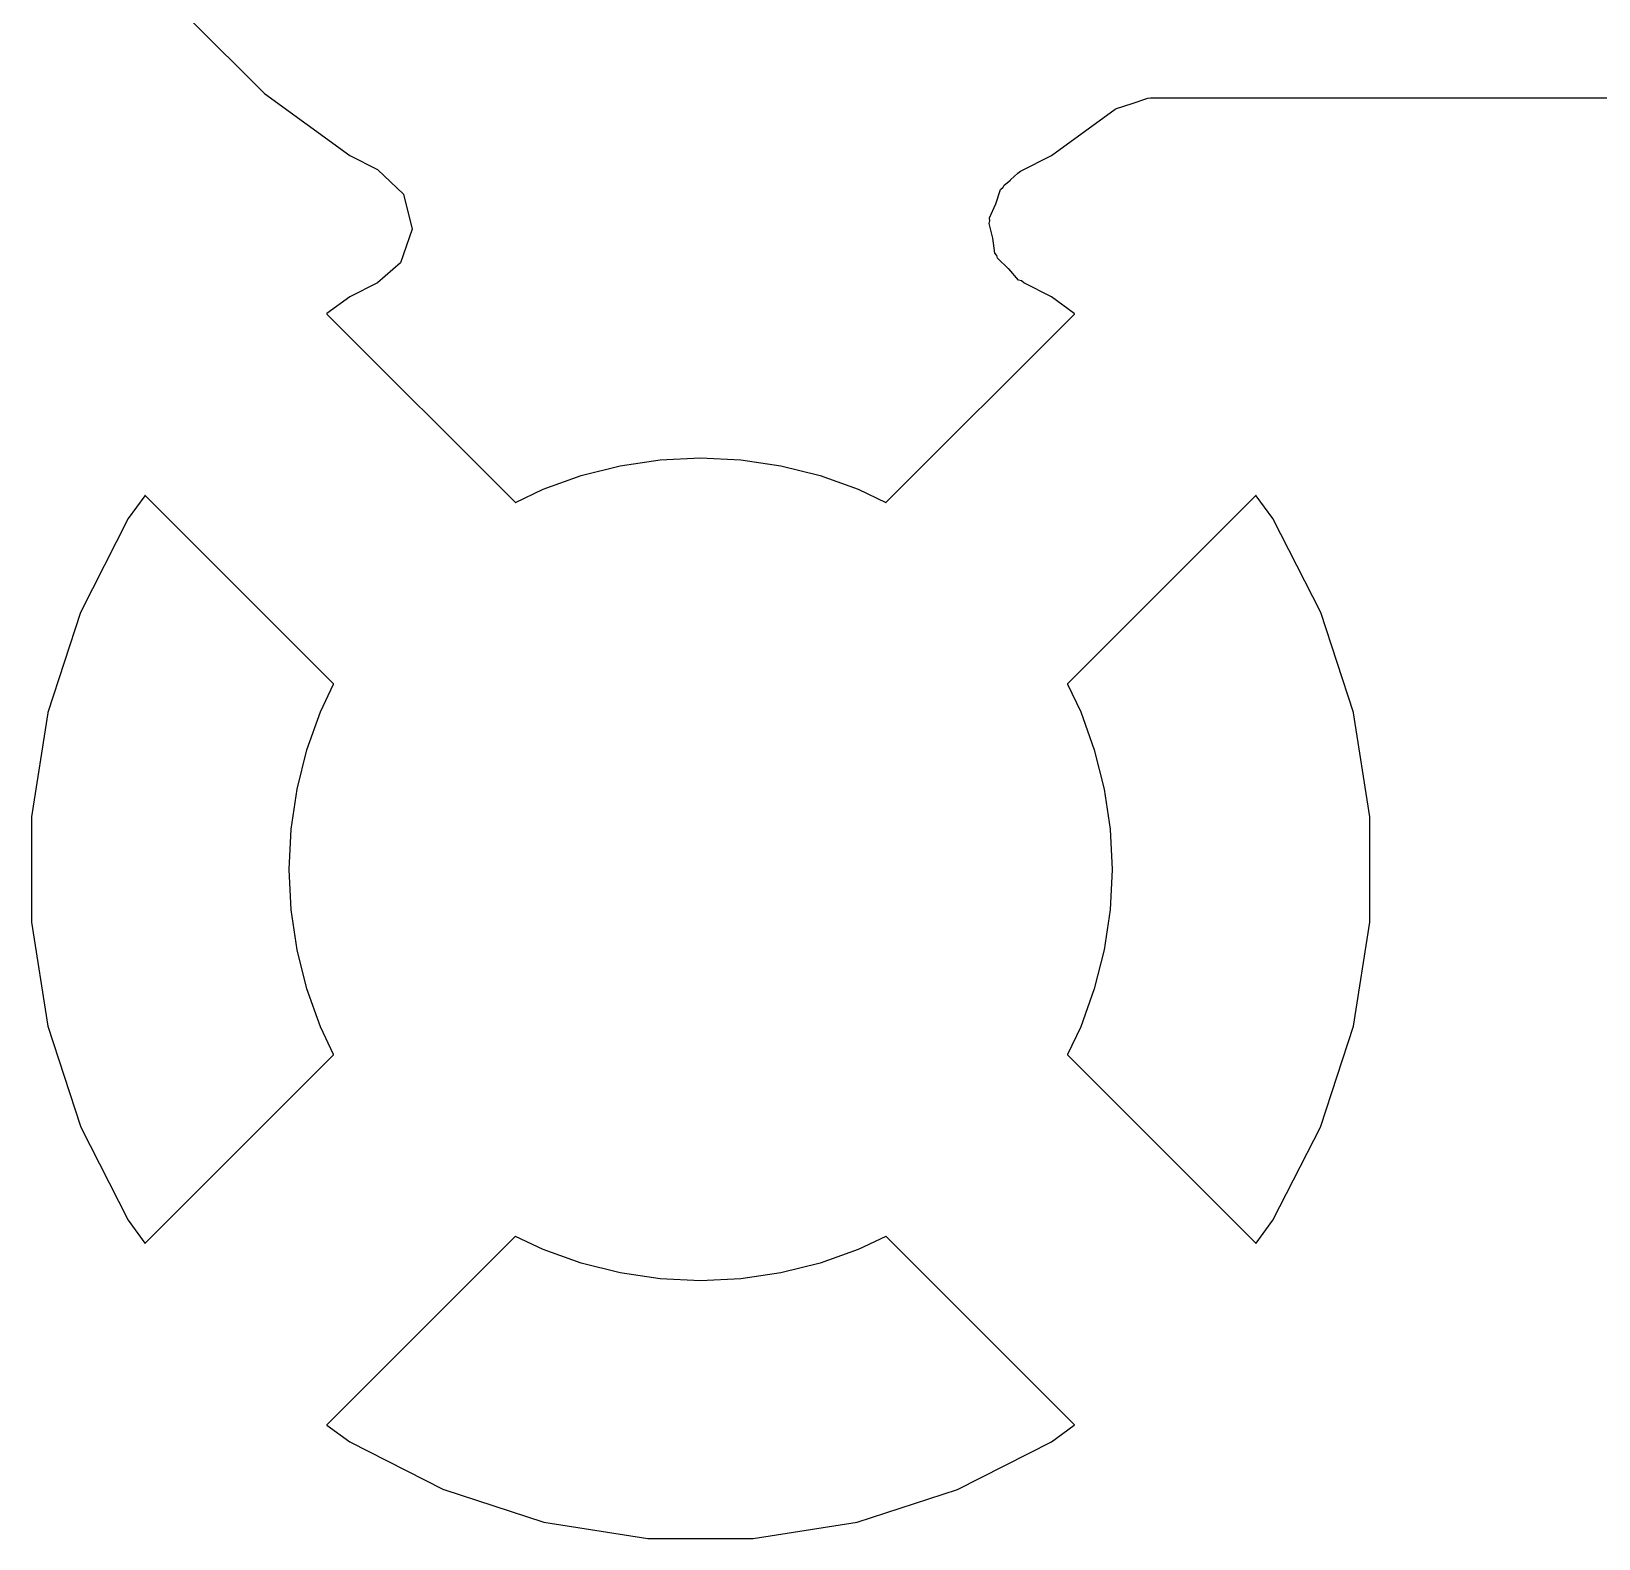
# Model space of a CAD drawing. Header units: metres. Extents: x 85.4 to 154.6, y -104.6 to -40.4.
# Drawn here: x 137.499 to 140.545, y -80.801 to -77.872 of the extents above; entities that cross this region are included whole.
import ezdxf

# ---------------------------------------------------------------- set-up
doc = ezdxf.new("R2010")
doc.units = ezdxf.units.M

msp = doc.modelspace()

# ---------------------------------------------------------------- linework, layer by layer
for points in [[(137.8077, -77.8476), (137.9524, -77.9923), (137.9524, -77.9923), (137.9524, -77.9923), (137.9524, -77.9923), (137.9524, -77.9923), (137.9525, -77.9923), (137.9525, -77.9924), (137.9525, -77.9924), (137.9525, -77.9924), (137.9525, -77.9924), (137.9525, -77.9924), (137.9525, -77.9924), (137.9525, -77.9924), (137.9525, -77.9924), (138.1181, -78.1127), (138.1181, -78.1127), (138.1181, -78.1127), (138.1181, -78.1127), (138.1181, -78.1127), (138.1181, -78.1127), (138.1181, -78.1127), (138.1181, -78.1127), (138.1181, -78.1127), (138.1181, -78.1127), (138.1181, -78.1127), (138.1181, -78.1127), (138.1181, -78.1127), (138.1182, -78.1127), (138.1182, -78.1127), (138.1182, -78.1127), (138.1721, -78.1402), (138.2227, -78.188), (138.2394, -78.2556), (138.217, -78.3214), (138.1721, -78.3603), (138.1184, -78.3877), (138.1184, -78.3877), (138.1184, -78.3877), (138.1184, -78.3877), (138.1184, -78.3877), (138.1184, -78.3877), (138.1184, -78.3877), (138.1184, -78.3877), (138.1184, -78.3877), (138.1184, -78.3877), (138.1184, -78.3877), (138.1184, -78.3877), (138.1184, -78.3877), (138.1184, -78.3877), (138.0738, -78.4201), (138.0738, -78.4201), (138.0738, -78.4201), (138.0738, -78.4201), (138.0738, -78.4201), (138.0738, -78.4201), (138.0737, -78.4201), (138.0737, -78.4201), (138.0737, -78.4202), (138.0737, -78.4202), (138.0737, -78.4202), (138.0737, -78.4202), (138.0737, -78.4202), (138.0737, -78.4202), (138.0737, -78.4202), (138.0737, -78.4202), (138.0737, -78.4202), (138.0737, -78.4202), (138.0737, -78.4202), (138.0737, -78.4202), (138.0737, -78.4202), (138.0737, -78.4202), (138.0737, -78.4202), (138.0737, -78.4202), (138.0737, -78.4203), (138.0737, -78.4203), (138.0736, -78.4203), (138.0736, -78.4203), (138.0736, -78.4203), (138.0736, -78.4203), (138.0736, -78.4203), (138.0736, -78.4203), (138.0736, -78.4203), (138.0736, -78.4203), (138.0736, -78.4203), (138.0736, -78.4203), (138.0736, -78.4203), (138.0736, -78.4203), (138.0736, -78.4203), (138.0736, -78.4204), (138.0736, -78.4204), (138.0736, -78.4204), (138.0736, -78.4204), (138.0736, -78.4204), (138.0736, -78.4204), (138.0736, -78.4204), (138.0736, -78.4204), (138.0736, -78.4204), (138.0736, -78.4204), (138.0736, -78.4204), (138.0736, -78.4204), (138.0736, -78.4205), (138.0736, -78.4205), (138.0736, -78.4205), (138.0736, -78.4205), (138.0736, -78.4205), (138.0736, -78.4205), (138.0736, -78.4205), (138.0736, -78.4205), (138.0736, -78.4205), (138.0736, -78.4205), (138.0736, -78.4205), (138.0736, -78.4205), (138.0736, -78.4205), (138.0736, -78.4205), (138.0736, -78.4205), (138.0736, -78.4205), (138.0736, -78.4206), (138.0736, -78.4206), (138.0736, -78.4206), (138.0736, -78.4206), (138.0736, -78.4206), (138.0736, -78.4206), (138.0736, -78.4206), (138.0736, -78.4206), (138.0736, -78.4206), (138.0736, -78.4206), (138.0736, -78.4206), (138.0736, -78.4206), (138.0736, -78.4207), (138.0736, -78.4207), (138.0736, -78.4207), (138.0736, -78.4207), (138.0736, -78.4207), (138.0736, -78.4207), (138.0736, -78.4207), (138.0736, -78.4207), (138.0736, -78.4207), (138.0736, -78.4207), (138.0736, -78.4207), (138.0736, -78.4207), (138.0736, -78.4207), (138.0736, -78.4208), (138.0736, -78.4208), (138.0736, -78.4208), (138.0736, -78.4208), (138.0736, -78.4208), (138.0737, -78.4208), (138.0737, -78.4208), (138.0737, -78.4208), (138.0737, -78.4208), (138.0737, -78.4208), (138.0737, -78.4208), (138.0737, -78.4208), (138.0737, -78.4208), (138.0737, -78.4208), (138.0737, -78.4209), (138.0737, -78.4209), (138.0737, -78.4209), (138.0737, -78.4209), (138.0737, -78.4209), (138.0737, -78.4209), (138.4396, -78.7867), (138.4396, -78.7868), (138.4396, -78.7868), (138.4396, -78.7868), (138.4396, -78.7868), (138.4396, -78.7868), (138.4396, -78.7868), (138.4396, -78.7868), (138.4396, -78.7868), (138.4396, -78.7868), (138.4396, -78.7868), (138.4397, -78.7868), (138.4397, -78.7868), (138.4397, -78.7868), (138.4397, -78.7868), (138.4397, -78.7868), (138.4397, -78.7868), (138.4397, -78.7868), (138.4397, -78.7868), (138.4397, -78.7868), (138.4397, -78.7868), (138.4397, -78.7868), (138.4397, -78.7868), (138.4397, -78.7868), (138.4397, -78.7869), (138.4397, -78.7869), (138.4398, -78.7869), (138.4398, -78.7869), (138.4398, -78.7869), (138.4398, -78.7869), (138.4398, -78.7869), (138.4398, -78.7869), (138.4398, -78.7869), (138.4398, -78.7869), (138.4398, -78.7869), (138.4398, -78.7869), (138.4398, -78.7869), (138.4398, -78.7869), (138.4398, -78.7869), (138.4399, -78.7869), (138.4399, -78.7869), (138.4399, -78.7869), (138.4399, -78.7869), (138.4399, -78.7869), (138.4399, -78.7869), (138.4399, -78.7869), (138.4399, -78.7869), (138.4399, -78.7869), (138.4399, -78.7869), (138.4399, -78.7869), (138.4399, -78.7869), (138.44, -78.7869), (138.44, -78.7869), (138.44, -78.7869), (138.44, -78.7869), (138.44, -78.7869), (138.44, -78.7869), (138.44, -78.7869), (138.44, -78.7869), (138.44, -78.7869), (138.44, -78.7869), (138.44, -78.7869), (138.44, -78.7869), (138.44, -78.7869), (138.44, -78.7869), (138.4401, -78.7869), (138.4401, -78.7869), (138.4401, -78.7869), (138.4401, -78.7869), (138.4401, -78.7869), (138.4401, -78.7869), (138.4401, -78.7869), (138.4401, -78.7869), (138.4401, -78.7869), (138.4401, -78.7869), (138.4401, -78.7869), (138.4401, -78.7869), (138.4401, -78.7868), (138.4401, -78.7868), (138.4402, -78.7868), (138.494, -78.7614), (138.5679, -78.7349), (138.644, -78.7159), (138.7216, -78.7044), (138.8, -78.7005), (138.8784, -78.7044), (138.956, -78.7159), (139.0321, -78.7349), (139.106, -78.7614), (139.1598, -78.7868), (139.1599, -78.7868), (139.1599, -78.7868), (139.1599, -78.7869), (139.1599, -78.7869), (139.1599, -78.7869), (139.1599, -78.7869), (139.1599, -78.7869), (139.1599, -78.7869), (139.1599, -78.7869), (139.1599, -78.7869), (139.1599, -78.7869), (139.1599, -78.7869), (139.1599, -78.7869), (139.1599, -78.7869), (139.16, -78.7869), (139.16, -78.7869), (139.16, -78.7869), (139.16, -78.7869), (139.16, -78.7869), (139.16, -78.7869), (139.16, -78.7869), (139.16, -78.7869), (139.16, -78.7869), (139.16, -78.7869), (139.16, -78.7869), (139.16, -78.7869), (139.16, -78.7869), (139.16, -78.7869), (139.1601, -78.7869), (139.1601, -78.7869), (139.1601, -78.7869), (139.1601, -78.7869), (139.1601, -78.7869), (139.1601, -78.7869), (139.1601, -78.7869), (139.1601, -78.7869), (139.1601, -78.7869), (139.1601, -78.7869), (139.1601, -78.7869), (139.1601, -78.7869), (139.1602, -78.7869), (139.1602, -78.7869), (139.1602, -78.7869), (139.1602, -78.7869), (139.1602, -78.7869), (139.1602, -78.7869), (139.1602, -78.7869), (139.1602, -78.7869), (139.1602, -78.7869), (139.1602, -78.7869), (139.1602, -78.7869), (139.1602, -78.7869), (139.1602, -78.7869), (139.1603, -78.7869), (139.1603, -78.7869), (139.1603, -78.7868), (139.1603, -78.7868), (139.1603, -78.7868), (139.1603, -78.7868), (139.1603, -78.7868), (139.1603, -78.7868), (139.1603, -78.7868), (139.1603, -78.7868), (139.1603, -78.7868), (139.1603, -78.7868), (139.1603, -78.7868), (139.1603, -78.7868), (139.1603, -78.7868), (139.1604, -78.7868), (139.1604, -78.7868), (139.1604, -78.7868), (139.1604, -78.7868), (139.1604, -78.7868), (139.1604, -78.7868), (139.1604, -78.7868), (139.1604, -78.7868), (139.1604, -78.7868), (139.1604, -78.7868), (139.1604, -78.7867), (139.5263, -78.4209), (139.5263, -78.4209), (139.5263, -78.4209), (139.5263, -78.4209), (139.5263, -78.4209), (139.5263, -78.4209), (139.5263, -78.4208), (139.5263, -78.4208), (139.5263, -78.4208), (139.5263, -78.4208), (139.5263, -78.4208), (139.5263, -78.4208), (139.5263, -78.4208), (139.5263, -78.4208), (139.5263, -78.4208), (139.5264, -78.4208), (139.5264, -78.4208), (139.5264, -78.4208), (139.5264, -78.4208), (139.5264, -78.4208), (139.5264, -78.4207), (139.5264, -78.4207), (139.5264, -78.4207), (139.5264, -78.4207), (139.5264, -78.4207), (139.5264, -78.4207), (139.5264, -78.4207), (139.5264, -78.4207), (139.5264, -78.4207), (139.5264, -78.4207), (139.5264, -78.4207), (139.5264, -78.4207), (139.5264, -78.4207), (139.5264, -78.4206), (139.5264, -78.4206), (139.5264, -78.4206), (139.5264, -78.4206), (139.5264, -78.4206), (139.5264, -78.4206), (139.5264, -78.4206), (139.5264, -78.4206), (139.5264, -78.4206), (139.5264, -78.4206), (139.5264, -78.4206), (139.5264, -78.4206), (139.5264, -78.4205), (139.5264, -78.4205), (139.5264, -78.4205), (139.5264, -78.4205), (139.5264, -78.4205), (139.5264, -78.4205), (139.5264, -78.4205), (139.5264, -78.4205), (139.5264, -78.4205), (139.5264, -78.4205), (139.5264, -78.4205), (139.5264, -78.4205), (139.5264, -78.4205), (139.5264, -78.4205), (139.5264, -78.4204), (139.5264, -78.4204), (139.5264, -78.4204), (139.5264, -78.4204), (139.5264, -78.4204), (139.5264, -78.4204), (139.5264, -78.4204), (139.5264, -78.4204), (139.5264, -78.4204), (139.5264, -78.4204), (139.5264, -78.4204), (139.5264, -78.4204), (139.5264, -78.4203), (139.5264, -78.4203), (139.5264, -78.4203), (139.5264, -78.4203), (139.5264, -78.4203), (139.5264, -78.4203), (139.5264, -78.4203), (139.5264, -78.4203), (139.5264, -78.4203), (139.5264, -78.4203), (139.5264, -78.4203), (139.5264, -78.4203), (139.5263, -78.4203), (139.5263, -78.4202), (139.5263, -78.4202), (139.5263, -78.4202), (139.5263, -78.4202), (139.5263, -78.4202), (139.5263, -78.4202), (139.5263, -78.4202), (139.5263, -78.4202), (139.5263, -78.4202), (139.5263, -78.4202), (139.5263, -78.4202), (139.5263, -78.4202), (139.5263, -78.4202), (139.5263, -78.4202), (139.5263, -78.4202), (139.5263, -78.4202), (139.5263, -78.4202), (139.5263, -78.4202), (139.5263, -78.4202), (139.5263, -78.4201), (139.5262, -78.4201), (139.5262, -78.4201), (139.5262, -78.4201), (139.5262, -78.4201), (139.5262, -78.4201), (139.5262, -78.4201), (139.5262, -78.4201), (139.5262, -78.4201), (139.4817, -78.3877), (139.4816, -78.3877), (139.4816, -78.3877), (139.4816, -78.3877), (139.4816, -78.3877), (139.4816, -78.3877), (139.4816, -78.3877), (139.4816, -78.3877), (139.4816, -78.3877), (139.4816, -78.3877), (139.4816, -78.3877), (139.4816, -78.3877), (139.4816, -78.3877), (139.4816, -78.3877), (139.4816, -78.3877), (139.4279, -78.3604), (139.4238, -78.3564), (139.4237, -78.3564), (139.4237, -78.3564), (139.4237, -78.3564), (139.4237, -78.3564), (139.4237, -78.3564), (139.4237, -78.3564), (139.4237, -78.3564), (139.4237, -78.3564), (139.4237, -78.3564), (139.4237, -78.3564), (139.4237, -78.3564), (139.4237, -78.3564), (139.4237, -78.3564), (139.4237, -78.3564), (139.4237, -78.3564), (139.4237, -78.3564), (139.4236, -78.3563), (139.4236, -78.3563), (139.4236, -78.3563), (139.4236, -78.3563), (139.4236, -78.3563), (139.4236, -78.3563), (139.4236, -78.3563), (139.4236, -78.3563), (139.4236, -78.3563), (139.4236, -78.3563), (139.4236, -78.3563), (139.4236, -78.3563), (139.4236, -78.3563), (139.4236, -78.3563), (139.4235, -78.3563), (139.4181, -78.3548), (139.3987, -78.3327), (139.3987, -78.3327), (139.3987, -78.3327), (139.3987, -78.3327), (139.3987, -78.3327), (139.3986, -78.3327), (139.3986, -78.3327), (139.3986, -78.3327), (139.3773, -78.3125), (139.3759, -78.307), (139.3759, -78.307), (139.3759, -78.307), (139.3759, -78.307), (139.3759, -78.307), (139.3759, -78.307), (139.3759, -78.307), (139.3759, -78.307), (139.3759, -78.307), (139.3759, -78.307), (139.3759, -78.307), (139.3759, -78.307), (139.3759, -78.307), (139.3759, -78.307), (139.3759, -78.3069), (139.3759, -78.3069), (139.3759, -78.3069), (139.3759, -78.3069), (139.3759, -78.3069), (139.3759, -78.3069), (139.3759, -78.3069), (139.3758, -78.3069), (139.3758, -78.3069), (139.3758, -78.3069), (139.3758, -78.3069), (139.3758, -78.3069), (139.3758, -78.3069), (139.3758, -78.3069), (139.3758, -78.3069), (139.3758, -78.3068), (139.3758, -78.3068), (139.3758, -78.3068), (139.3721, -78.3026), (139.3676, -78.2736), (139.3676, -78.2735), (139.3676, -78.2735), (139.3676, -78.2735), (139.3676, -78.2735), (139.3676, -78.2735), (139.3676, -78.2735), (139.3676, -78.2735), (139.3606, -78.245), (139.3624, -78.2396), (139.3624, -78.2396), (139.3624, -78.2396), (139.3624, -78.2396), (139.3624, -78.2396), (139.3624, -78.2396), (139.3624, -78.2396), (139.3624, -78.2396), (139.3624, -78.2396), (139.3624, -78.2396), (139.3624, -78.2396), (139.3624, -78.2396), (139.3624, -78.2396), (139.3624, -78.2396), (139.3624, -78.2395), (139.3624, -78.2395), (139.3624, -78.2395), (139.3624, -78.2395), (139.3624, -78.2395), (139.3624, -78.2395), (139.3624, -78.2395), (139.3624, -78.2395), (139.3624, -78.2395), (139.3624, -78.2395), (139.3624, -78.2395), (139.3624, -78.2395), (139.3624, -78.2394), (139.3624, -78.2394), (139.3624, -78.2394), (139.3624, -78.2394), (139.3624, -78.2394), (139.3624, -78.2394), (139.3615, -78.2338), (139.3735, -78.207), (139.3735, -78.207), (139.3735, -78.207), (139.3735, -78.207), (139.3735, -78.207), (139.3735, -78.207), (139.3735, -78.207), (139.3735, -78.2069), (139.383, -78.1791), (139.3881, -78.1742), (139.3881, -78.1742), (139.3881, -78.1742), (139.3881, -78.1742), (139.3881, -78.1742), (139.3881, -78.1742), (139.3881, -78.1742), (139.3881, -78.1742), (139.3881, -78.1742), (139.3881, -78.1742), (139.3881, -78.1742), (139.3881, -78.1741), (139.3881, -78.1741), (139.3881, -78.1741), (139.3881, -78.1741), (139.3881, -78.1741), (139.3881, -78.1741), (139.3881, -78.1741), (139.3882, -78.1741), (139.3882, -78.1741), (139.3882, -78.1741), (139.3882, -78.1741), (139.3882, -78.1741), (139.3882, -78.1741), (139.3882, -78.1741), (139.3882, -78.1741), (139.3899, -78.1703), (139.4024, -78.1604), (139.4024, -78.1604), (139.4024, -78.1604), (139.4024, -78.1604), (139.4024, -78.1604), (139.4024, -78.1603), (139.4024, -78.1603), (139.4024, -78.1603), (139.4162, -78.147), (139.4218, -78.1433), (139.4818, -78.1127), (139.4818, -78.1127), (139.4818, -78.1127), (139.4819, -78.1127), (139.4819, -78.1127), (139.4819, -78.1127), (139.4819, -78.1127), (139.4819, -78.1127), (139.4819, -78.1127), (139.4819, -78.1127), (139.4819, -78.1127), (139.4819, -78.1127), (139.4819, -78.1127), (139.4819, -78.1127), (139.6056, -78.0228), (139.608, -78.0213), (139.6386, -78.012), (139.6386, -78.012), (139.6386, -78.012), (139.6386, -78.012), (139.6386, -78.012), (139.6386, -78.012), (139.6386, -78.012), (139.6688, -78.0012), (139.6745, -78.001), (139.6746, -78.001), (139.6746, -78.001), (139.6746, -78.001), (139.6746, -78.001), (139.6746, -78.001), (139.6746, -78.001), (139.6746, -78.001), (139.6746, -78.001), (139.6746, -78.001), (139.6746, -78.001), (139.6746, -78.001), (139.6746, -78.001), (139.6746, -78.001), (139.6746, -78.001), (139.6746, -78.001), (139.6747, -78.001), (139.6747, -78.001), (139.6747, -78.001), (139.6747, -78.001), (139.6747, -78.001), (139.6747, -78.001), (139.6747, -78.001), (139.6747, -78.001), (139.6747, -78.001), (139.6747, -78.001), (139.6747, -78.001), (139.6758, -78.001), (141.7368, -78.001)], [(138.0868, -79.1401), (138.0868, -79.1401), (138.0869, -79.1401), (138.0869, -79.1401), (138.0869, -79.1401), (138.0869, -79.1401), (138.0869, -79.1401), (138.0869, -79.1401), (138.0869, -79.1401), (138.0869, -79.1401), (138.0869, -79.1401), (138.0869, -79.1401), (138.0869, -79.1401), (138.0869, -79.1401), (138.0869, -79.14), (138.0869, -79.14), (138.0869, -79.14), (138.0869, -79.14), (138.0869, -79.14), (138.0869, -79.14), (138.0869, -79.14), (138.0869, -79.14), (138.0869, -79.14), (138.0869, -79.14), (138.0869, -79.14), (138.0869, -79.1399), (138.0869, -79.1399), (138.0869, -79.1399), (138.0869, -79.1399), (138.0869, -79.1399), (138.0869, -79.1399), (138.0869, -79.1399), (138.0869, -79.1399), (138.0869, -79.1399), (138.0869, -79.1399), (138.0869, -79.1399), (138.0869, -79.1399), (138.0869, -79.1398), (138.0869, -79.1398), (138.0869, -79.1398), (138.0869, -79.1398), (138.0869, -79.1398), (138.0869, -79.1398), (138.0869, -79.1398), (138.0869, -79.1398), (138.0869, -79.1398), (138.0869, -79.1398), (138.0869, -79.1398), (138.0869, -79.1398), (138.0869, -79.1398), (138.0868, -79.1397), (138.0868, -79.1397), (138.0868, -79.1397), (138.0868, -79.1397), (138.0868, -79.1397), (138.0868, -79.1397), (138.0868, -79.1397), (138.0868, -79.1397), (138.0868, -79.1397), (138.0868, -79.1397), (138.0868, -79.1397), (138.0868, -79.1397), (138.0868, -79.1397), (138.0868, -79.1397), (138.0868, -79.1396), (138.0868, -79.1396), (138.0868, -79.1396), (138.0868, -79.1396), (138.0868, -79.1396), (138.0868, -79.1396), (138.0868, -79.1396), (138.0868, -79.1396), (138.0867, -79.1396), (137.7209, -78.7737), (137.7209, -78.7737), (137.7209, -78.7737), (137.7209, -78.7737), (137.7209, -78.7737), (137.7209, -78.7737), (137.7208, -78.7737), (137.7208, -78.7737), (137.7208, -78.7737), (137.7208, -78.7737), (137.7208, -78.7737), (137.7208, -78.7737), (137.7208, -78.7737), (137.7208, -78.7737), (137.7208, -78.7737), (137.7208, -78.7736), (137.7208, -78.7736), (137.7208, -78.7736), (137.7208, -78.7736), (137.7208, -78.7736), (137.7207, -78.7736), (137.7207, -78.7736), (137.7207, -78.7736), (137.7207, -78.7736), (137.7207, -78.7736), (137.7207, -78.7736), (137.7207, -78.7736), (137.7207, -78.7736), (137.7207, -78.7736), (137.7207, -78.7736), (137.7207, -78.7736), (137.7207, -78.7736), (137.7207, -78.7736), (137.7206, -78.7736), (137.7206, -78.7736), (137.7206, -78.7736), (137.7206, -78.7736), (137.7206, -78.7736), (137.7206, -78.7736), (137.7206, -78.7736), (137.7206, -78.7736), (137.7206, -78.7736), (137.7206, -78.7736), (137.7206, -78.7736), (137.7206, -78.7736), (137.7205, -78.7736), (137.7205, -78.7736), (137.7205, -78.7736), (137.7205, -78.7736), (137.7205, -78.7736), (137.7205, -78.7736), (137.7205, -78.7736), (137.7205, -78.7736), (137.7205, -78.7736), (137.7205, -78.7736), (137.7205, -78.7736), (137.7205, -78.7736), (137.7205, -78.7736), (137.7205, -78.7736), (137.7205, -78.7736), (137.7205, -78.7736), (137.7204, -78.7736), (137.7204, -78.7736), (137.7204, -78.7736), (137.7204, -78.7736), (137.7204, -78.7736), (137.7204, -78.7736), (137.7204, -78.7736), (137.7204, -78.7736), (137.7204, -78.7736), (137.7204, -78.7736), (137.7204, -78.7736), (137.7204, -78.7736), (137.7203, -78.7736), (137.7203, -78.7736), (137.7203, -78.7736), (137.7203, -78.7736), (137.7203, -78.7736), (137.7203, -78.7736), (137.7203, -78.7736), (137.7203, -78.7736), (137.7203, -78.7736), (137.7203, -78.7736), (137.7203, -78.7736), (137.7203, -78.7736), (137.7203, -78.7736), (137.7203, -78.7737), (137.7203, -78.7737), (137.7202, -78.7737), (137.7202, -78.7737), (137.7202, -78.7737), (137.7202, -78.7737), (137.7202, -78.7737), (137.7202, -78.7737), (137.7202, -78.7737), (137.7202, -78.7737), (137.7202, -78.7737), (137.7202, -78.7737), (137.7202, -78.7737), (137.7202, -78.7737), (137.7202, -78.7737), (137.7202, -78.7737), (137.7202, -78.7737), (137.7202, -78.7737), (137.7201, -78.7737), (137.7201, -78.7737), (137.7201, -78.7738), (137.7201, -78.7738), (137.7201, -78.7738), (137.7201, -78.7738), (137.7201, -78.7738), (137.7201, -78.7738), (137.6877, -78.8184), (137.6877, -78.8184), (137.6877, -78.8184), (137.6877, -78.8184), (137.6877, -78.8184), (137.6877, -78.8184), (137.6877, -78.8184), (137.6877, -78.8184), (137.6877, -78.8184), (137.6877, -78.8184), (137.6877, -78.8184), (137.6877, -78.8184), (137.6877, -78.8184), (137.6877, -78.8184), (137.5948, -79.0007), (137.5948, -79.0007), (137.5948, -79.0007), (137.5948, -79.0008), (137.5948, -79.0008), (137.5948, -79.0008), (137.5948, -79.0008), (137.5948, -79.0008), (137.5948, -79.0008), (137.5948, -79.0008), (137.5948, -79.0008), (137.5948, -79.0008), (137.5948, -79.0008), (137.5948, -79.0008), (137.5315, -79.1954), (137.5315, -79.1954), (137.5315, -79.1954), (137.5315, -79.1954), (137.5315, -79.1954), (137.5315, -79.1955), (137.5315, -79.1955), (137.5315, -79.1955), (137.5315, -79.1955), (137.5315, -79.1955), (137.5315, -79.1955), (137.5315, -79.1955), (137.5315, -79.1955), (137.5315, -79.1955), (137.4995, -79.3976), (137.4995, -79.3976), (137.4995, -79.3976), (137.4995, -79.3976), (137.4995, -79.3976), (137.4995, -79.3976), (137.4995, -79.3976), (137.4995, -79.3976), (137.4995, -79.3977), (137.4995, -79.3977), (137.4995, -79.3977), (137.4995, -79.3977), (137.4995, -79.3977), (137.4995, -79.3977), (137.4995, -79.6023), (137.4995, -79.6023), (137.4995, -79.6023), (137.4995, -79.6023), (137.4995, -79.6023), (137.4995, -79.6023), (137.4995, -79.6024), (137.4995, -79.6024), (137.4995, -79.6024), (137.4995, -79.6024), (137.4995, -79.6024), (137.4995, -79.6024), (137.4995, -79.6024), (137.4995, -79.6024), (137.5315, -79.8045), (137.5315, -79.8045), (137.5315, -79.8045), (137.5315, -79.8045), (137.5315, -79.8045), (137.5315, -79.8045), (137.5315, -79.8045), (137.5315, -79.8045), (137.5315, -79.8045), (137.5315, -79.8046), (137.5315, -79.8046), (137.5315, -79.8046), (137.5315, -79.8046), (137.5315, -79.8046), (137.5948, -79.9992), (137.5948, -79.9992), (137.5948, -79.9992), (137.5948, -79.9992), (137.5948, -79.9992), (137.5948, -79.9992), (137.5948, -79.9992), (137.5948, -79.9992), (137.5948, -79.9992), (137.5948, -79.9992), (137.5948, -79.9992), (137.5948, -79.9992), (137.5948, -79.9992), (137.5948, -79.9993), (137.6877, -80.1816), (137.6877, -80.1816), (137.6877, -80.1816), (137.6877, -80.1816), (137.6877, -80.1816), (137.6877, -80.1816), (137.6877, -80.1816), (137.6877, -80.1816), (137.6877, -80.1816), (137.6877, -80.1816), (137.6877, -80.1816), (137.6877, -80.1816), (137.6877, -80.1816), (137.6877, -80.1816), (137.6877, -80.1817), (137.7201, -80.2262), (137.7201, -80.2262), (137.7201, -80.2262), (137.7201, -80.2262), (137.7201, -80.2262), (137.7201, -80.2262), (137.7201, -80.2262), (137.7201, -80.2262), (137.7201, -80.2263), (137.7202, -80.2263), (137.7202, -80.2263), (137.7202, -80.2263), (137.7202, -80.2263), (137.7202, -80.2263), (137.7202, -80.2263), (137.7202, -80.2263), (137.7202, -80.2263), (137.7202, -80.2263), (137.7202, -80.2263), (137.7202, -80.2263), (137.7202, -80.2263), (137.7202, -80.2263), (137.7202, -80.2263), (137.7202, -80.2263), (137.7202, -80.2263), (137.7202, -80.2263), (137.7202, -80.2263), (137.7202, -80.2263), (137.7203, -80.2263), (137.7203, -80.2264), (137.7203, -80.2264), (137.7203, -80.2264), (137.7203, -80.2264), (137.7203, -80.2264), (137.7203, -80.2264), (137.7203, -80.2264), (137.7203, -80.2264), (137.7203, -80.2264), (137.7203, -80.2264), (137.7203, -80.2264), (137.7203, -80.2264), (137.7204, -80.2264), (137.7204, -80.2264), (137.7204, -80.2264), (137.7204, -80.2264), (137.7204, -80.2264), (137.7204, -80.2264), (137.7204, -80.2264), (137.7204, -80.2264), (137.7204, -80.2264), (137.7204, -80.2264), (137.7204, -80.2264), (137.7204, -80.2264), (137.7205, -80.2264), (137.7205, -80.2264), (137.7205, -80.2264), (137.7205, -80.2264), (137.7205, -80.2264), (137.7205, -80.2264), (137.7205, -80.2264), (137.7205, -80.2264), (137.7205, -80.2264), (137.7205, -80.2264), (137.7205, -80.2264), (137.7205, -80.2264), (137.7205, -80.2264), (137.7205, -80.2264), (137.7206, -80.2264), (137.7206, -80.2264), (137.7206, -80.2264), (137.7206, -80.2264), (137.7206, -80.2264), (137.7206, -80.2264), (137.7206, -80.2264), (137.7206, -80.2264), (137.7206, -80.2264), (137.7206, -80.2264), (137.7206, -80.2264), (137.7206, -80.2264), (137.7207, -80.2264), (137.7207, -80.2264), (137.7207, -80.2264), (137.7207, -80.2264), (137.7207, -80.2264), (137.7207, -80.2264), (137.7207, -80.2264), (137.7207, -80.2264), (137.7207, -80.2264), (137.7207, -80.2264), (137.7207, -80.2264), (137.7207, -80.2264), (137.7207, -80.2264), (137.7208, -80.2264), (137.7208, -80.2264), (137.7208, -80.2264), (137.7208, -80.2264), (137.7208, -80.2264), (137.7208, -80.2263), (137.7208, -80.2263), (137.7208, -80.2263), (137.7208, -80.2263), (137.7208, -80.2263), (137.7208, -80.2263), (137.7208, -80.2263), (137.7208, -80.2263), (137.7208, -80.2263), (137.7209, -80.2263), (137.7209, -80.2263), (137.7209, -80.2263), (137.7209, -80.2263), (137.7209, -80.2263), (137.7209, -80.2263), (138.0867, -79.8604), (138.0868, -79.8604), (138.0868, -79.8604), (138.0868, -79.8604), (138.0868, -79.8604), (138.0868, -79.8604), (138.0868, -79.8604), (138.0868, -79.8604), (138.0868, -79.8604), (138.0868, -79.8603), (138.0868, -79.8603), (138.0868, -79.8603), (138.0868, -79.8603), (138.0868, -79.8603), (138.0868, -79.8603), (138.0868, -79.8603), (138.0868, -79.8603), (138.0868, -79.8603), (138.0868, -79.8603), (138.0868, -79.8603), (138.0868, -79.8603), (138.0868, -79.8603), (138.0868, -79.8603), (138.0869, -79.8602), (138.0869, -79.8602), (138.0869, -79.8602), (138.0869, -79.8602), (138.0869, -79.8602), (138.0869, -79.8602), (138.0869, -79.8602), (138.0869, -79.8602), (138.0869, -79.8602), (138.0869, -79.8602), (138.0869, -79.8602), (138.0869, -79.8602), (138.0869, -79.8602), (138.0869, -79.8601), (138.0869, -79.8601), (138.0869, -79.8601), (138.0869, -79.8601), (138.0869, -79.8601), (138.0869, -79.8601), (138.0869, -79.8601), (138.0869, -79.8601), (138.0869, -79.8601), (138.0869, -79.8601), (138.0869, -79.8601), (138.0869, -79.8601), (138.0869, -79.86), (138.0869, -79.86), (138.0869, -79.86), (138.0869, -79.86), (138.0869, -79.86), (138.0869, -79.86), (138.0869, -79.86), (138.0869, -79.86), (138.0869, -79.86), (138.0869, -79.86), (138.0869, -79.86), (138.0869, -79.8599), (138.0869, -79.8599), (138.0869, -79.8599), (138.0869, -79.8599), (138.0869, -79.8599), (138.0869, -79.8599), (138.0869, -79.8599), (138.0869, -79.8599), (138.0869, -79.8599), (138.0869, -79.8599), (138.0869, -79.8599), (138.0869, -79.8599), (138.0868, -79.8599), (138.0868, -79.8599), (138.0868, -79.8598), (138.0614, -79.806), (138.0349, -79.7321), (138.0159, -79.656), (138.0044, -79.5784), (138.0005, -79.5), (138.0044, -79.4216), (138.0159, -79.344), (138.0349, -79.2679), (138.0614, -79.194), (138.0868, -79.1402), (138.0868, -79.1401)], [(139.5131, -79.8599), (139.5131, -79.8599), (139.5131, -79.8599), (139.5131, -79.8599), (139.5131, -79.8599), (139.5131, -79.8599), (139.5131, -79.8599), (139.5131, -79.8599), (139.5131, -79.8599), (139.5131, -79.8599), (139.5131, -79.8599), (139.5131, -79.8599), (139.5131, -79.8599), (139.5131, -79.8599), (139.5131, -79.86), (139.5131, -79.86), (139.5131, -79.86), (139.5131, -79.86), (139.5131, -79.86), (139.5131, -79.86), (139.5131, -79.86), (139.5131, -79.86), (139.5131, -79.86), (139.5131, -79.86), (139.5131, -79.86), (139.5131, -79.8601), (139.5131, -79.8601), (139.5131, -79.8601), (139.5131, -79.8601), (139.5131, -79.8601), (139.5131, -79.8601), (139.5131, -79.8601), (139.5131, -79.8601), (139.5131, -79.8601), (139.5131, -79.8601), (139.5131, -79.8601), (139.5131, -79.8601), (139.5131, -79.8602), (139.5131, -79.8602), (139.5131, -79.8602), (139.5131, -79.8602), (139.5131, -79.8602), (139.5131, -79.8602), (139.5131, -79.8602), (139.5131, -79.8602), (139.5131, -79.8602), (139.5131, -79.8602), (139.5131, -79.8602), (139.5131, -79.8602), (139.5131, -79.8602), (139.5132, -79.8603), (139.5132, -79.8603), (139.5132, -79.8603), (139.5132, -79.8603), (139.5132, -79.8603), (139.5132, -79.8603), (139.5132, -79.8603), (139.5132, -79.8603), (139.5132, -79.8603), (139.5132, -79.8603), (139.5132, -79.8603), (139.5132, -79.8603), (139.5132, -79.8603), (139.5132, -79.8603), (139.5132, -79.8604), (139.5132, -79.8604), (139.5132, -79.8604), (139.5132, -79.8604), (139.5132, -79.8604), (139.5132, -79.8604), (139.5132, -79.8604), (139.5132, -79.8604), (139.5133, -79.8604), (139.8791, -80.2263), (139.8791, -80.2263), (139.8791, -80.2263), (139.8791, -80.2263), (139.8791, -80.2263), (139.8791, -80.2263), (139.8792, -80.2263), (139.8792, -80.2263), (139.8792, -80.2263), (139.8792, -80.2263), (139.8792, -80.2263), (139.8792, -80.2263), (139.8792, -80.2263), (139.8792, -80.2263), (139.8792, -80.2263), (139.8792, -80.2263), (139.8792, -80.2263), (139.8792, -80.2264), (139.8792, -80.2264), (139.8792, -80.2264), (139.8792, -80.2264), (139.8793, -80.2264), (139.8793, -80.2264), (139.8793, -80.2264), (139.8793, -80.2264), (139.8793, -80.2264), (139.8793, -80.2264), (139.8793, -80.2264), (139.8793, -80.2264), (139.8793, -80.2264), (139.8793, -80.2264), (139.8793, -80.2264), (139.8793, -80.2264), (139.8793, -80.2264), (139.8793, -80.2264), (139.8794, -80.2264), (139.8794, -80.2264), (139.8794, -80.2264), (139.8794, -80.2264), (139.8794, -80.2264), (139.8794, -80.2264), (139.8794, -80.2264), (139.8794, -80.2264), (139.8794, -80.2264), (139.8794, -80.2264), (139.8794, -80.2264), (139.8794, -80.2264), (139.8795, -80.2264), (139.8795, -80.2264), (139.8795, -80.2264), (139.8795, -80.2264), (139.8795, -80.2264), (139.8795, -80.2264), (139.8795, -80.2264), (139.8795, -80.2264), (139.8795, -80.2264), (139.8795, -80.2264), (139.8795, -80.2264), (139.8795, -80.2264), (139.8795, -80.2264), (139.8796, -80.2264), (139.8796, -80.2264), (139.8796, -80.2264), (139.8796, -80.2264), (139.8796, -80.2264), (139.8796, -80.2264), (139.8796, -80.2264), (139.8796, -80.2264), (139.8796, -80.2264), (139.8796, -80.2264), (139.8796, -80.2264), (139.8796, -80.2264), (139.8797, -80.2264), (139.8797, -80.2264), (139.8797, -80.2264), (139.8797, -80.2264), (139.8797, -80.2264), (139.8797, -80.2264), (139.8797, -80.2264), (139.8797, -80.2264), (139.8797, -80.2264), (139.8797, -80.2264), (139.8797, -80.2264), (139.8797, -80.2264), (139.8797, -80.2263), (139.8797, -80.2263), (139.8797, -80.2263), (139.8798, -80.2263), (139.8798, -80.2263), (139.8798, -80.2263), (139.8798, -80.2263), (139.8798, -80.2263), (139.8798, -80.2263), (139.8798, -80.2263), (139.8798, -80.2263), (139.8798, -80.2263), (139.8798, -80.2263), (139.8798, -80.2263), (139.8798, -80.2263), (139.8798, -80.2263), (139.8798, -80.2263), (139.8798, -80.2263), (139.8798, -80.2263), (139.8798, -80.2263), (139.8799, -80.2262), (139.8799, -80.2262), (139.8799, -80.2262), (139.8799, -80.2262), (139.8799, -80.2262), (139.8799, -80.2262), (139.9123, -80.1816), (139.9123, -80.1816), (139.9123, -80.1816), (139.9123, -80.1816), (139.9123, -80.1816), (139.9123, -80.1816), (139.9123, -80.1816), (139.9123, -80.1816), (139.9123, -80.1816), (139.9123, -80.1816), (139.9123, -80.1816), (139.9123, -80.1816), (139.9123, -80.1816), (139.9123, -80.1816), (140.0052, -79.9993), (140.0052, -79.9992), (140.0052, -79.9992), (140.0052, -79.9992), (140.0052, -79.9992), (140.0052, -79.9992), (140.0052, -79.9992), (140.0052, -79.9992), (140.0052, -79.9992), (140.0052, -79.9992), (140.0052, -79.9992), (140.0052, -79.9992), (140.0052, -79.9992), (140.0052, -79.9992), (140.0685, -79.8046), (140.0685, -79.8046), (140.0685, -79.8046), (140.0685, -79.8046), (140.0685, -79.8046), (140.0685, -79.8045), (140.0685, -79.8045), (140.0685, -79.8045), (140.0685, -79.8045), (140.0685, -79.8045), (140.0685, -79.8045), (140.0685, -79.8045), (140.0685, -79.8045), (140.0685, -79.8045), (140.1005, -79.6024), (140.1005, -79.6024), (140.1005, -79.6024), (140.1005, -79.6024), (140.1005, -79.6024), (140.1005, -79.6024), (140.1005, -79.6024), (140.1005, -79.6024), (140.1005, -79.6023), (140.1005, -79.6023), (140.1005, -79.6023), (140.1005, -79.6023), (140.1005, -79.6023), (140.1005, -79.6023), (140.1005, -79.3977), (140.1005, -79.3977), (140.1005, -79.3977), (140.1005, -79.3977), (140.1005, -79.3977), (140.1005, -79.3977), (140.1005, -79.3976), (140.1005, -79.3976), (140.1005, -79.3976), (140.1005, -79.3976), (140.1005, -79.3976), (140.1005, -79.3976), (140.1005, -79.3976), (140.1005, -79.3976), (140.0685, -79.1955), (140.0685, -79.1955), (140.0685, -79.1955), (140.0685, -79.1955), (140.0685, -79.1955), (140.0685, -79.1955), (140.0685, -79.1955), (140.0685, -79.1955), (140.0685, -79.1955), (140.0685, -79.1954), (140.0685, -79.1954), (140.0685, -79.1954), (140.0685, -79.1954), (140.0685, -79.1954), (140.0052, -79.0008), (140.0052, -79.0008), (140.0052, -79.0008), (140.0052, -79.0008), (140.0052, -79.0008), (140.0052, -79.0008), (140.0052, -79.0008), (140.0052, -79.0008), (140.0052, -79.0008), (140.0052, -79.0008), (140.0052, -79.0008), (140.0052, -79.0007), (140.0052, -79.0007), (140.0052, -79.0007), (139.9123, -78.8184), (139.9123, -78.8184), (139.9123, -78.8184), (139.9123, -78.8184), (139.9123, -78.8184), (139.9123, -78.8184), (139.9123, -78.8184), (139.9123, -78.8184), (139.9123, -78.8184), (139.9123, -78.8184), (139.9123, -78.8184), (139.9123, -78.8184), (139.9123, -78.8184), (139.9123, -78.8184), (139.8799, -78.7738), (139.8799, -78.7738), (139.8799, -78.7738), (139.8799, -78.7738), (139.8799, -78.7738), (139.8799, -78.7738), (139.8799, -78.7737), (139.8798, -78.7737), (139.8798, -78.7737), (139.8798, -78.7737), (139.8798, -78.7737), (139.8798, -78.7737), (139.8798, -78.7737), (139.8798, -78.7737), (139.8798, -78.7737), (139.8798, -78.7737), (139.8798, -78.7737), (139.8798, -78.7737), (139.8798, -78.7737), (139.8798, -78.7737), (139.8798, -78.7737), (139.8798, -78.7737), (139.8798, -78.7737), (139.8798, -78.7737), (139.8797, -78.7737), (139.8797, -78.7736), (139.8797, -78.7736), (139.8797, -78.7736), (139.8797, -78.7736), (139.8797, -78.7736), (139.8797, -78.7736), (139.8797, -78.7736), (139.8797, -78.7736), (139.8797, -78.7736), (139.8797, -78.7736), (139.8797, -78.7736), (139.8797, -78.7736), (139.8796, -78.7736), (139.8796, -78.7736), (139.8796, -78.7736), (139.8796, -78.7736), (139.8796, -78.7736), (139.8796, -78.7736), (139.8796, -78.7736), (139.8796, -78.7736), (139.8796, -78.7736), (139.8796, -78.7736), (139.8796, -78.7736), (139.8796, -78.7736), (139.8795, -78.7736), (139.8795, -78.7736), (139.8795, -78.7736), (139.8795, -78.7736), (139.8795, -78.7736), (139.8795, -78.7736), (139.8795, -78.7736), (139.8795, -78.7736), (139.8795, -78.7736), (139.8795, -78.7736), (139.8795, -78.7736), (139.8795, -78.7736), (139.8794, -78.7736), (139.8794, -78.7736), (139.8794, -78.7736), (139.8794, -78.7736), (139.8794, -78.7736), (139.8794, -78.7736), (139.8794, -78.7736), (139.8794, -78.7736), (139.8794, -78.7736), (139.8794, -78.7736), (139.8794, -78.7736), (139.8794, -78.7736), (139.8794, -78.7736), (139.8794, -78.7736), (139.8793, -78.7736), (139.8793, -78.7736), (139.8793, -78.7736), (139.8793, -78.7736), (139.8793, -78.7736), (139.8793, -78.7736), (139.8793, -78.7736), (139.8793, -78.7736), (139.8793, -78.7736), (139.8793, -78.7736), (139.8793, -78.7736), (139.8793, -78.7736), (139.8792, -78.7736), (139.8792, -78.7736), (139.8792, -78.7736), (139.8792, -78.7736), (139.8792, -78.7736), (139.8792, -78.7736), (139.8792, -78.7737), (139.8792, -78.7737), (139.8792, -78.7737), (139.8792, -78.7737), (139.8792, -78.7737), (139.8792, -78.7737), (139.8792, -78.7737), (139.8792, -78.7737), (139.8792, -78.7737), (139.8791, -78.7737), (139.8791, -78.7737), (139.8791, -78.7737), (139.8791, -78.7737), (139.8791, -78.7737), (139.8791, -78.7737), (139.5133, -79.1396), (139.5132, -79.1396), (139.5132, -79.1396), (139.5132, -79.1396), (139.5132, -79.1396), (139.5132, -79.1396), (139.5132, -79.1396), (139.5132, -79.1396), (139.5132, -79.1396), (139.5132, -79.1396), (139.5132, -79.1396), (139.5132, -79.1397), (139.5132, -79.1397), (139.5132, -79.1397), (139.5132, -79.1397), (139.5132, -79.1397), (139.5132, -79.1397), (139.5132, -79.1397), (139.5132, -79.1397), (139.5132, -79.1397), (139.5132, -79.1397), (139.5132, -79.1397), (139.5132, -79.1397), (139.5131, -79.1397), (139.5131, -79.1398), (139.5131, -79.1398), (139.5131, -79.1398), (139.5131, -79.1398), (139.5131, -79.1398), (139.5131, -79.1398), (139.5131, -79.1398), (139.5131, -79.1398), (139.5131, -79.1398), (139.5131, -79.1398), (139.5131, -79.1398), (139.5131, -79.1398), (139.5131, -79.1399), (139.5131, -79.1399), (139.5131, -79.1399), (139.5131, -79.1399), (139.5131, -79.1399), (139.5131, -79.1399), (139.5131, -79.1399), (139.5131, -79.1399), (139.5131, -79.1399), (139.5131, -79.1399), (139.5131, -79.1399), (139.5131, -79.1399), (139.5131, -79.14), (139.5131, -79.14), (139.5131, -79.14), (139.5131, -79.14), (139.5131, -79.14), (139.5131, -79.14), (139.5131, -79.14), (139.5131, -79.14), (139.5131, -79.14), (139.5131, -79.14), (139.5131, -79.14), (139.5131, -79.14), (139.5131, -79.1401), (139.5131, -79.1401), (139.5131, -79.1401), (139.5131, -79.1401), (139.5131, -79.1401), (139.5131, -79.1401), (139.5131, -79.1401), (139.5131, -79.1401), (139.5131, -79.1401), (139.5131, -79.1401), (139.5131, -79.1401), (139.5131, -79.1401), (139.5131, -79.1401), (139.5132, -79.1402), (139.5386, -79.194), (139.5651, -79.2679), (139.5841, -79.344), (139.5956, -79.4216), (139.5995, -79.5), (139.5956, -79.5784), (139.5841, -79.656), (139.5651, -79.7321), (139.5386, -79.806), (139.5132, -79.8598), (139.5131, -79.8599)], [(138.4401, -80.2132), (138.4401, -80.2132), (138.4401, -80.2131), (138.4401, -80.2131), (138.4401, -80.2131), (138.4401, -80.2131), (138.4401, -80.2131), (138.4401, -80.2131), (138.4401, -80.2131), (138.4401, -80.2131), (138.4401, -80.2131), (138.4401, -80.2131), (138.4401, -80.2131), (138.4401, -80.2131), (138.44, -80.2131), (138.44, -80.2131), (138.44, -80.2131), (138.44, -80.2131), (138.44, -80.2131), (138.44, -80.2131), (138.44, -80.2131), (138.44, -80.2131), (138.44, -80.2131), (138.44, -80.2131), (138.44, -80.2131), (138.44, -80.2131), (138.44, -80.2131), (138.44, -80.2131), (138.4399, -80.2131), (138.4399, -80.2131), (138.4399, -80.2131), (138.4399, -80.2131), (138.4399, -80.2131), (138.4399, -80.2131), (138.4399, -80.2131), (138.4399, -80.2131), (138.4399, -80.2131), (138.4399, -80.2131), (138.4399, -80.2131), (138.4399, -80.2131), (138.4398, -80.2131), (138.4398, -80.2131), (138.4398, -80.2131), (138.4398, -80.2131), (138.4398, -80.2131), (138.4398, -80.2131), (138.4398, -80.2131), (138.4398, -80.2131), (138.4398, -80.2131), (138.4398, -80.2131), (138.4398, -80.2131), (138.4398, -80.2131), (138.4398, -80.2131), (138.4397, -80.2131), (138.4397, -80.2131), (138.4397, -80.2132), (138.4397, -80.2132), (138.4397, -80.2132), (138.4397, -80.2132), (138.4397, -80.2132), (138.4397, -80.2132), (138.4397, -80.2132), (138.4397, -80.2132), (138.4397, -80.2132), (138.4397, -80.2132), (138.4397, -80.2132), (138.4397, -80.2132), (138.4397, -80.2132), (138.4396, -80.2132), (138.4396, -80.2132), (138.4396, -80.2132), (138.4396, -80.2132), (138.4396, -80.2132), (138.4396, -80.2132), (138.4396, -80.2132), (138.4396, -80.2132), (138.4396, -80.2132), (138.4396, -80.2132), (138.4396, -80.2133), (138.0737, -80.5791), (138.0737, -80.5791), (138.0737, -80.5791), (138.0737, -80.5791), (138.0737, -80.5791), (138.0737, -80.5791), (138.0737, -80.5792), (138.0737, -80.5792), (138.0737, -80.5792), (138.0737, -80.5792), (138.0737, -80.5792), (138.0737, -80.5792), (138.0737, -80.5792), (138.0737, -80.5792), (138.0737, -80.5792), (138.0736, -80.5792), (138.0736, -80.5792), (138.0736, -80.5792), (138.0736, -80.5792), (138.0736, -80.5792), (138.0736, -80.5792), (138.0736, -80.5793), (138.0736, -80.5793), (138.0736, -80.5793), (138.0736, -80.5793), (138.0736, -80.5793), (138.0736, -80.5793), (138.0736, -80.5793), (138.0736, -80.5793), (138.0736, -80.5793), (138.0736, -80.5793), (138.0736, -80.5793), (138.0736, -80.5793), (138.0736, -80.5793), (138.0736, -80.5793), (138.0736, -80.5794), (138.0736, -80.5794), (138.0736, -80.5794), (138.0736, -80.5794), (138.0736, -80.5794), (138.0736, -80.5794), (138.0736, -80.5794), (138.0736, -80.5794), (138.0736, -80.5794), (138.0736, -80.5794), (138.0736, -80.5794), (138.0736, -80.5794), (138.0736, -80.5795), (138.0736, -80.5795), (138.0736, -80.5795), (138.0736, -80.5795), (138.0736, -80.5795), (138.0736, -80.5795), (138.0736, -80.5795), (138.0736, -80.5795), (138.0736, -80.5795), (138.0736, -80.5795), (138.0736, -80.5795), (138.0736, -80.5795), (138.0736, -80.5795), (138.0736, -80.5796), (138.0736, -80.5796), (138.0736, -80.5796), (138.0736, -80.5796), (138.0736, -80.5796), (138.0736, -80.5796), (138.0736, -80.5796), (138.0736, -80.5796), (138.0736, -80.5796), (138.0736, -80.5796), (138.0736, -80.5796), (138.0736, -80.5796), (138.0736, -80.5797), (138.0736, -80.5797), (138.0736, -80.5797), (138.0736, -80.5797), (138.0736, -80.5797), (138.0736, -80.5797), (138.0736, -80.5797), (138.0736, -80.5797), (138.0736, -80.5797), (138.0736, -80.5797), (138.0736, -80.5797), (138.0736, -80.5797), (138.0737, -80.5797), (138.0737, -80.5797), (138.0737, -80.5797), (138.0737, -80.5798), (138.0737, -80.5798), (138.0737, -80.5798), (138.0737, -80.5798), (138.0737, -80.5798), (138.0737, -80.5798), (138.0737, -80.5798), (138.0737, -80.5798), (138.0737, -80.5798), (138.0737, -80.5798), (138.0737, -80.5798), (138.0737, -80.5798), (138.0737, -80.5798), (138.0737, -80.5798), (138.0737, -80.5798), (138.0737, -80.5798), (138.0737, -80.5798), (138.0738, -80.5799), (138.0738, -80.5799), (138.0738, -80.5799), (138.0738, -80.5799), (138.0738, -80.5799), (138.0738, -80.5799), (138.1184, -80.6123), (138.1184, -80.6123), (138.1184, -80.6123), (138.1184, -80.6123), (138.1184, -80.6123), (138.1184, -80.6123), (138.1184, -80.6123), (138.1184, -80.6123), (138.1184, -80.6123), (138.1184, -80.6123), (138.1184, -80.6123), (138.1184, -80.6123), (138.1184, -80.6123), (138.1184, -80.6123), (138.3007, -80.7052), (138.3007, -80.7052), (138.3007, -80.7052), (138.3008, -80.7052), (138.3008, -80.7052), (138.3008, -80.7052), (138.3008, -80.7052), (138.3008, -80.7052), (138.3008, -80.7052), (138.3008, -80.7052), (138.3008, -80.7052), (138.3008, -80.7052), (138.3008, -80.7052), (138.3008, -80.7052), (138.4954, -80.7685), (138.4954, -80.7685), (138.4954, -80.7685), (138.4954, -80.7685), (138.4954, -80.7685), (138.4955, -80.7685), (138.4955, -80.7685), (138.4955, -80.7685), (138.4955, -80.7685), (138.4955, -80.7685), (138.4955, -80.7685), (138.4955, -80.7685), (138.4955, -80.7685), (138.4955, -80.7685), (138.6976, -80.8005), (138.6976, -80.8005), (138.6976, -80.8005), (138.6976, -80.8005), (138.6976, -80.8005), (138.6976, -80.8005), (138.6976, -80.8005), (138.6976, -80.8005), (138.6977, -80.8005), (138.6977, -80.8005), (138.6977, -80.8005), (138.6977, -80.8005), (138.6977, -80.8005), (138.6977, -80.8005), (138.9023, -80.8005), (138.9023, -80.8005), (138.9023, -80.8005), (138.9023, -80.8005), (138.9023, -80.8005), (138.9023, -80.8005), (138.9024, -80.8005), (138.9024, -80.8005), (138.9024, -80.8005), (138.9024, -80.8005), (138.9024, -80.8005), (138.9024, -80.8005), (138.9024, -80.8005), (138.9024, -80.8005), (139.1045, -80.7685), (139.1045, -80.7685), (139.1045, -80.7685), (139.1045, -80.7685), (139.1045, -80.7685), (139.1045, -80.7685), (139.1045, -80.7685), (139.1045, -80.7685), (139.1045, -80.7685), (139.1046, -80.7685), (139.1046, -80.7685), (139.1046, -80.7685), (139.1046, -80.7685), (139.1046, -80.7685), (139.2992, -80.7052), (139.2992, -80.7052), (139.2992, -80.7052), (139.2992, -80.7052), (139.2992, -80.7052), (139.2992, -80.7052), (139.2992, -80.7052), (139.2992, -80.7052), (139.2992, -80.7052), (139.2992, -80.7052), (139.2992, -80.7052), (139.2992, -80.7052), (139.2992, -80.7052), (139.2993, -80.7052), (139.4816, -80.6123), (139.4816, -80.6123), (139.4816, -80.6123), (139.4816, -80.6123), (139.4816, -80.6123), (139.4816, -80.6123), (139.4816, -80.6123), (139.4816, -80.6123), (139.4816, -80.6123), (139.4816, -80.6123), (139.4816, -80.6123), (139.4816, -80.6123), (139.4816, -80.6123), (139.4816, -80.6123), (139.5262, -80.5799), (139.5262, -80.5799), (139.5262, -80.5799), (139.5262, -80.5799), (139.5262, -80.5799), (139.5262, -80.5799), (139.5263, -80.5798), (139.5263, -80.5798), (139.5263, -80.5798), (139.5263, -80.5798), (139.5263, -80.5798), (139.5263, -80.5798), (139.5263, -80.5798), (139.5263, -80.5798), (139.5263, -80.5798), (139.5263, -80.5798), (139.5263, -80.5798), (139.5263, -80.5798), (139.5263, -80.5798), (139.5263, -80.5798), (139.5263, -80.5798), (139.5263, -80.5798), (139.5263, -80.5798), (139.5263, -80.5797), (139.5263, -80.5797), (139.5263, -80.5797), (139.5264, -80.5797), (139.5264, -80.5797), (139.5264, -80.5797), (139.5264, -80.5797), (139.5264, -80.5797), (139.5264, -80.5797), (139.5264, -80.5797), (139.5264, -80.5797), (139.5264, -80.5797), (139.5264, -80.5797), (139.5264, -80.5797), (139.5264, -80.5797), (139.5264, -80.5796), (139.5264, -80.5796), (139.5264, -80.5796), (139.5264, -80.5796), (139.5264, -80.5796), (139.5264, -80.5796), (139.5264, -80.5796), (139.5264, -80.5796), (139.5264, -80.5796), (139.5264, -80.5796), (139.5264, -80.5796), (139.5264, -80.5796), (139.5264, -80.5795), (139.5264, -80.5795), (139.5264, -80.5795), (139.5264, -80.5795), (139.5264, -80.5795), (139.5264, -80.5795), (139.5264, -80.5795), (139.5264, -80.5795), (139.5264, -80.5795), (139.5264, -80.5795), (139.5264, -80.5795), (139.5264, -80.5795), (139.5264, -80.5795), (139.5264, -80.5794), (139.5264, -80.5794), (139.5264, -80.5794), (139.5264, -80.5794), (139.5264, -80.5794), (139.5264, -80.5794), (139.5264, -80.5794), (139.5264, -80.5794), (139.5264, -80.5794), (139.5264, -80.5794), (139.5264, -80.5794), (139.5264, -80.5794), (139.5264, -80.5793), (139.5264, -80.5793), (139.5264, -80.5793), (139.5264, -80.5793), (139.5264, -80.5793), (139.5264, -80.5793), (139.5264, -80.5793), (139.5264, -80.5793), (139.5264, -80.5793), (139.5264, -80.5793), (139.5264, -80.5793), (139.5264, -80.5793), (139.5264, -80.5793), (139.5264, -80.5793), (139.5264, -80.5792), (139.5264, -80.5792), (139.5264, -80.5792), (139.5264, -80.5792), (139.5263, -80.5792), (139.5263, -80.5792), (139.5263, -80.5792), (139.5263, -80.5792), (139.5263, -80.5792), (139.5263, -80.5792), (139.5263, -80.5792), (139.5263, -80.5792), (139.5263, -80.5792), (139.5263, -80.5792), (139.5263, -80.5792), (139.5263, -80.5791), (139.5263, -80.5791), (139.5263, -80.5791), (139.5263, -80.5791), (139.5263, -80.5791), (139.5263, -80.5791), (139.1604, -80.2133), (139.1604, -80.2132), (139.1604, -80.2132), (139.1604, -80.2132), (139.1604, -80.2132), (139.1604, -80.2132), (139.1604, -80.2132), (139.1604, -80.2132), (139.1604, -80.2132), (139.1604, -80.2132), (139.1604, -80.2132), (139.1603, -80.2132), (139.1603, -80.2132), (139.1603, -80.2132), (139.1603, -80.2132), (139.1603, -80.2132), (139.1603, -80.2132), (139.1603, -80.2132), (139.1603, -80.2132), (139.1603, -80.2132), (139.1603, -80.2132), (139.1603, -80.2132), (139.1603, -80.2132), (139.1603, -80.2132), (139.1603, -80.2131), (139.1603, -80.2131), (139.1602, -80.2131), (139.1602, -80.2131), (139.1602, -80.2131), (139.1602, -80.2131), (139.1602, -80.2131), (139.1602, -80.2131), (139.1602, -80.2131), (139.1602, -80.2131), (139.1602, -80.2131), (139.1602, -80.2131), (139.1602, -80.2131), (139.1602, -80.2131), (139.1602, -80.2131), (139.1601, -80.2131), (139.1601, -80.2131), (139.1601, -80.2131), (139.1601, -80.2131), (139.1601, -80.2131), (139.1601, -80.2131), (139.1601, -80.2131), (139.1601, -80.2131), (139.1601, -80.2131), (139.1601, -80.2131), (139.1601, -80.2131), (139.1601, -80.2131), (139.16, -80.2131), (139.16, -80.2131), (139.16, -80.2131), (139.16, -80.2131), (139.16, -80.2131), (139.16, -80.2131), (139.16, -80.2131), (139.16, -80.2131), (139.16, -80.2131), (139.16, -80.2131), (139.16, -80.2131), (139.16, -80.2131), (139.16, -80.2131), (139.16, -80.2131), (139.1599, -80.2131), (139.1599, -80.2131), (139.1599, -80.2131), (139.1599, -80.2131), (139.1599, -80.2131), (139.1599, -80.2131), (139.1599, -80.2131), (139.1599, -80.2131), (139.1599, -80.2131), (139.1599, -80.2131), (139.1599, -80.2131), (139.1599, -80.2131), (139.1599, -80.2132), (139.1599, -80.2132), (139.1598, -80.2132), (139.106, -80.2386), (139.0321, -80.2651), (138.956, -80.2841), (138.8784, -80.2956), (138.8, -80.2995), (138.7216, -80.2956), (138.644, -80.2841), (138.5679, -80.2651), (138.494, -80.2386), (138.4402, -80.2132), (138.4401, -80.2132)]]:
    msp.add_lwpolyline(points)

doc.saveas('drawing.dxf')
